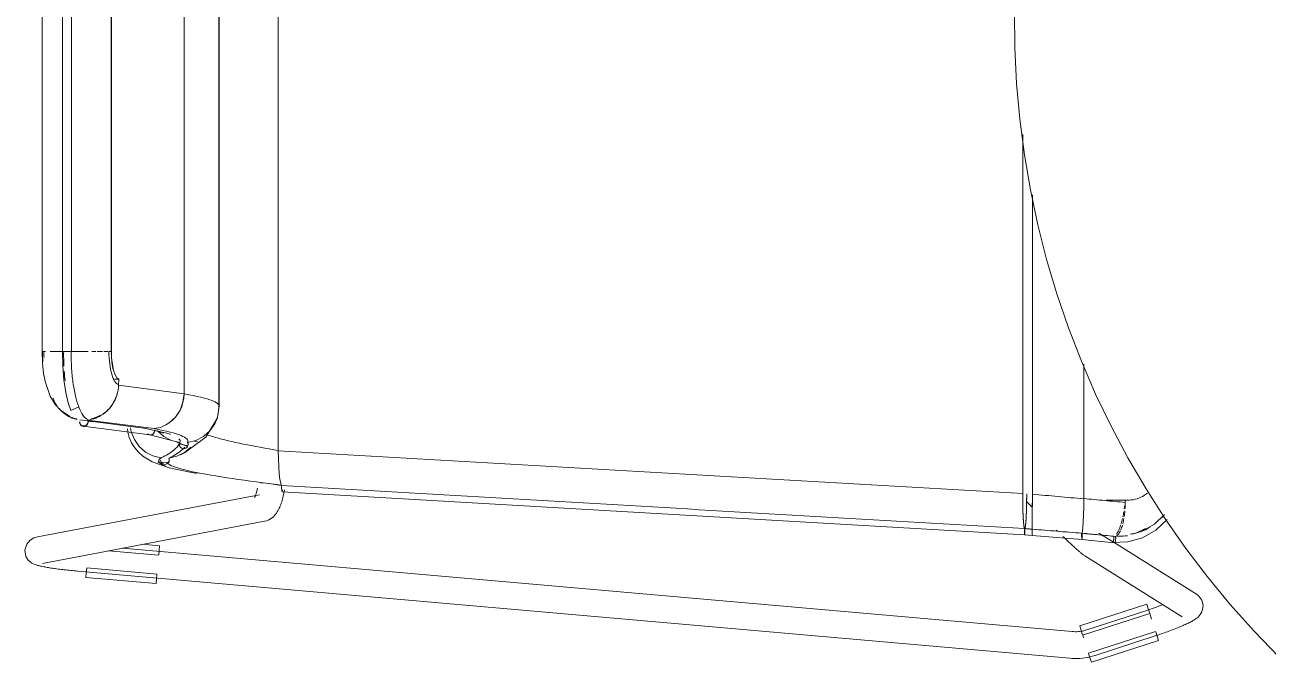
# Model space of a CAD drawing. Header units: millimetres. Extents: x 79795 to 317870, y -36033 to 97293.
# Drawn here: x 226811 to 227367, y 18095 to 18379 of the extents above; entities that cross this region are included whole.
import ezdxf

# ---------------------------------------------------------------- set-up
doc = ezdxf.new("R2010")
doc.units = ezdxf.units.MM
doc.header["$MEASUREMENT"] = 0
doc.layers.add('I-FURN', color=8, linetype='CONTINUOUS', lineweight=9)

msp = doc.modelspace()

# ---------------------------------------------------------------- linework, layer by layer
at = {"layer": 'I-FURN'}
for p, q in [((226924.09, 18572.61), (226924.09, 18189.21)), ((226924.09, 18189.21), (226924.09, 18572.61)), ((226897.59, 18553.31), (226897.59, 18208.52)), ((226897.59, 18208.52), (226897.59, 18553.31)), ((226881.99, 18547.27), (226881.99, 18214.56)), ((226881.99, 18214.56), (226881.99, 18547.27)), ((226818.62, 18528.34), (226818.62, 18233.49)), ((226827.66, 18528.34), (226827.66, 18233.49)), ((226831.62, 18233.49), (226831.62, 18528.34)), ((226849.46, 18528.34), (226849.46, 18233.49)), ((226849.52, 18233.49), (226849.52, 18528.34)), ((226897.74, 18209.06), (226897.74, 18513.86)), ((227253.15, 18385.23), (227253.3, 18369.23)), ((227253.3, 18369.23), (227254.08, 18353.25)), ((227254.08, 18353.25), (227255.51, 18337.32)), ((227255.51, 18337.32), (227257.57, 18321.45)), ((227256.82, 18330.54), (227256.82, 18169.96)), ((227256.82, 18169.96), (227256.82, 18330.54)), ((227257.57, 18321.45), (227260.26, 18305.68)), ((227260.26, 18305.68), (227263.59, 18290.03)), ((227261.14, 18303.44), (227261.14, 18169.7)), ((227261.14, 18169.7), (227261.14, 18303.44)), ((227263.59, 18290.03), (227267.53, 18274.53)), ((227267.53, 18274.53), (227272.1, 18259.19)), ((227272.1, 18259.19), (227277.27, 18244.05)), ((227277.27, 18244.05), (227283.04, 18229.13)), ((226818.62, 18233.49), (226818.73, 18228.46)), ((226818.62, 18233.49), (226818.79, 18233.49)), ((226820.11, 18233.49), (226818.64, 18233.49)), ((226824.72, 18233.49), (226822.14, 18233.49)), ((226824.88, 18233.49), (226827.9, 18233.49)), ((226827.9, 18233.49), (226824.89, 18233.49)), ((226827.66, 18233.49), (226827.75, 18226.95)), ((226827.66, 18233.49), (226827.73, 18233.49)), ((226831.51, 18233.49), (226827.66, 18233.49)), ((226827.73, 18233.49), (226827.93, 18233.49)), ((226827.93, 18233.49), (226828.23, 18233.49)), ((226828.23, 18233.49), (226828.62, 18233.49)), ((226828.62, 18233.49), (226829.07, 18233.49)), ((226829.07, 18233.49), (226829.57, 18233.49)), ((226829.57, 18233.49), (226830.06, 18233.49)), ((226830.06, 18233.49), (226830.54, 18233.49)), ((226830.54, 18233.49), (226830.96, 18233.49)), ((226830.96, 18233.49), (226831.29, 18233.49)), ((226831.29, 18233.49), (226831.51, 18233.49)), ((226831.59, 18233.49), (226835.4, 18233.49)), ((226835.4, 18233.49), (226831.59, 18233.49)), ((226839.16, 18233.49), (226835.6, 18233.49)), ((226842.63, 18233.49), (226840.78, 18233.49)), ((226845.61, 18233.49), (226843.15, 18233.49)), ((226847.94, 18233.49), (226846.2, 18233.49)), ((226849.63, 18230.45), (226849.52, 18233.49)), ((226818.73, 18228.46), (226819.24, 18223.64)), ((226827.75, 18226.95), (226828.24, 18220.82)), ((226849.95, 18227.6), (226849.63, 18230.45)), ((226850.46, 18225.11), (226849.95, 18227.6)), ((227283.04, 18229.13), (227289.41, 18214.45)), ((227284.11, 18167.75), (227284.11, 18227.87)), ((227284.11, 18227.87), (227284.11, 18167.75)), ((226819.24, 18223.64), (226820.03, 18219.6)), ((226828.24, 18220.82), (226829.08, 18215.2)), ((226851.13, 18223.12), (226850.46, 18225.11)), ((226851.11, 18221.13), (226852.78, 18221.13)), ((226851.92, 18221.77), (226851.13, 18223.12)), ((226852.78, 18221.13), (226851.92, 18221.77)), ((226852.71, 18218.42), (226852.78, 18221.13)), ((226820.03, 18219.6), (226822.16, 18213.55)), ((226829.08, 18215.2), (226830.18, 18210.51)), ((226881.99, 18214.56), (226852.71, 18218.42)), ((226822.16, 18213.55), (226824.55, 18209.67)), ((226824.55, 18209.67), (226826.84, 18207.19)), ((226830.18, 18210.51), (226831.35, 18207.06)), ((226880.2, 18207.24), (226881.51, 18210.79)), ((226881.51, 18210.79), (226881.99, 18214.56)), ((227289.41, 18214.45), (227296.35, 18200.04)), ((226826.84, 18207.19), (226830.74, 18204.52)), ((226830.74, 18204.52), (226830.94, 18204.42)), ((226831.35, 18207.06), (226834.89, 18208.82)), ((226875.38, 18201.64), (226878.12, 18204.13)), ((226878.12, 18204.13), (226880.2, 18207.24)), ((226897.11, 18204.73), (226895.74, 18201.16)), ((226895.75, 18201.16), (226897.11, 18204.73)), ((226897.74, 18209.06), (226896.94, 18204.02)), ((226897.59, 18208.52), (226897.11, 18204.73)), ((226897.11, 18204.73), (226897.59, 18208.52)), ((226835.37, 18202.88), (226865.06, 18199.03)), ((226836.93, 18200.04), (226866.71, 18196.18)), ((226838.9, 18202.42), (226841.34, 18202.1)), ((226838.91, 18202.85), (226868.61, 18199.01)), ((226856.71, 18198.91), (226856.86, 18197.49)), ((226858.38, 18197.64), (226858, 18199.38)), ((226858, 18199.38), (226858.37, 18197.63)), ((226870.58, 18197.78), (226864.28, 18199.15)), ((226868.81, 18198.04), (226868.77, 18198.54)), ((226896.87, 18203.87), (226891.76, 18195.22)), ((226895.74, 18201.16), (226893.57, 18198.03)), ((226893.58, 18198.02), (226895.75, 18201.16)), ((226896.94, 18204.02), (226895.57, 18200.85)), ((227296.35, 18200.04), (227303.87, 18185.92)), ((226856.86, 18197.49), (226857.51, 18194.99)), ((226857.51, 18194.99), (226858.54, 18192.62)), ((226858.37, 18197.63), (226859.77, 18194.12)), ((226859.77, 18194.12), (226861.94, 18191.04)), ((226865.64, 18196.71), (226866.03, 18196.42)), ((226866.03, 18196.42), (226866.47, 18196.23)), ((226866.47, 18196.23), (226866.94, 18196.17)), ((226866.63, 18196.19), (226878.24, 18193.23)), ((226866.94, 18196.17), (226867.41, 18196.23)), ((226867.41, 18196.23), (226867.85, 18196.42)), ((226867.85, 18196.42), (226868.23, 18196.72)), ((226868.23, 18196.72), (226868.53, 18197.1)), ((226868.53, 18197.1), (226868.73, 18197.55)), ((226868.73, 18197.55), (226868.81, 18198.04)), ((226870.11, 18198.02), (226872.98, 18195.52)), ((226873.01, 18197.02), (226870.58, 18197.78)), ((226872.98, 18195.52), (226876.38, 18193.76)), ((226876.38, 18193.76), (226880.09, 18192.87)), ((226878.24, 18193.23), (226883.57, 18191.06)), ((226891.76, 18195.22), (226882.22, 18188.23)), ((226883.6, 18192.87), (226887.31, 18193.76)), ((226890.7, 18195.52), (226887.31, 18193.77)), ((226887.31, 18193.76), (226890.71, 18195.52)), ((226893.57, 18198.03), (226890.7, 18195.52)), ((226890.71, 18195.52), (226893.58, 18198.02)), ((226858.54, 18192.62), (226859.92, 18190.42)), ((226859.92, 18190.42), (226861.6, 18188.44)), ((226861.6, 18188.44), (226863.57, 18186.71)), ((226861.94, 18191.04), (226864.77, 18188.55)), ((226864.77, 18188.55), (226868.09, 18186.81)), ((226882.14, 18188.29), (226878.82, 18186.65)), ((226878.82, 18186.64), (226882.14, 18188.28)), ((226879.81, 18192.19), (226883.7, 18191.36)), ((226879.89, 18191.9), (226879.93, 18192.4)), ((226879.93, 18192.4), (226879.89, 18191.9)), ((226879.97, 18191.41), (226879.89, 18191.9)), ((226879.89, 18191.9), (226879.97, 18191.41)), ((226879.93, 18192.4), (226880.09, 18192.87)), ((226880.09, 18192.87), (226879.93, 18192.4)), ((226880.18, 18190.96), (226879.97, 18191.41)), ((226879.97, 18191.41), (226880.17, 18190.96)), ((226880.17, 18190.96), (226880.49, 18190.58)), ((226880.49, 18190.58), (226880.18, 18190.96)), ((226882.22, 18188.23), (226880.47, 18187.35)), ((226880.89, 18190.29), (226880.49, 18190.58)), ((226880.49, 18190.58), (226880.89, 18190.28)), ((226881.35, 18190.1), (226880.89, 18190.29)), ((226880.89, 18190.28), (226881.35, 18190.09)), ((226881.84, 18190.03), (226881.35, 18190.1)), ((226881.35, 18190.09), (226881.84, 18190.03)), ((226882.33, 18190.1), (226881.84, 18190.03)), ((226881.84, 18190.03), (226882.33, 18190.09)), ((226884.98, 18190.69), (226882.14, 18188.29)), ((226882.14, 18188.28), (226884.98, 18190.69)), ((226882.79, 18190.29), (226882.33, 18190.1)), ((226882.33, 18190.09), (226882.8, 18190.28)), ((226883.2, 18190.58), (226882.79, 18190.29)), ((226882.8, 18190.28), (226883.2, 18190.58)), ((226883.51, 18190.96), (226883.2, 18190.58)), ((226883.2, 18190.58), (226883.51, 18190.96)), ((226883.71, 18191.41), (226883.51, 18190.96)), ((226883.51, 18190.96), (226883.71, 18191.41)), ((226883.59, 18192.87), (226883.76, 18192.4)), ((226883.76, 18192.4), (226883.6, 18192.87)), ((226883.79, 18191.9), (226883.71, 18191.41)), ((226883.71, 18191.41), (226883.8, 18191.9)), ((226883.76, 18192.4), (226883.79, 18191.9)), ((226883.8, 18191.9), (226883.76, 18192.4)), ((226924.09, 18189.21), (226924.15, 18185.45)), ((226924.15, 18185.44), (226924.09, 18189.14)), ((226863.57, 18186.71), (226867.68, 18184.2)), ((226867.68, 18184.2), (226875.31, 18181.53)), ((226868.09, 18186.81), (226871.72, 18185.91)), ((226871.72, 18185.91), (226868.6, 18186.64)), ((226870.8, 18185), (226870.48, 18183.84)), ((226870.48, 18183.84), (226874.32, 18184.03)), ((226871.59, 18184.45), (226871.51, 18184.94)), ((226871.51, 18184.94), (226871.59, 18184.45)), ((226871.56, 18185.44), (226871.72, 18185.91)), ((226871.72, 18185.91), (226871.56, 18185.44)), ((226871.79, 18183.99), (226871.59, 18184.45)), ((226871.59, 18184.45), (226871.78, 18183.99)), ((226871.78, 18183.99), (226872.09, 18183.6)), ((226872.09, 18183.61), (226871.79, 18183.99)), ((226872.49, 18183.31), (226872.09, 18183.61)), ((226872.09, 18183.6), (226872.48, 18183.3)), ((226872.48, 18183.3), (226872.94, 18183.11)), ((226872.94, 18183.11), (226872.49, 18183.31)), ((226873.42, 18183.04), (226872.94, 18183.11)), ((226872.94, 18183.11), (226873.42, 18183.03)), ((226873.91, 18183.1), (226873.42, 18183.04)), ((226873.42, 18183.03), (226873.91, 18183.09)), ((226874.37, 18183.28), (226873.91, 18183.1)), ((226873.91, 18183.09), (226874.37, 18183.28)), ((226874.77, 18183.57), (226874.37, 18183.28)), ((226874.37, 18183.28), (226874.77, 18183.57)), ((226875.09, 18183.95), (226874.77, 18183.57)), ((226874.77, 18183.57), (226875.09, 18183.94)), ((226875.3, 18184.4), (226875.09, 18183.95)), ((226875.09, 18183.94), (226875.3, 18184.39)), ((226878.82, 18186.65), (226875.21, 18185.86)), ((226875.21, 18185.86), (226878.82, 18186.64)), ((226875.21, 18185.86), (226875.36, 18185.39)), ((226875.36, 18185.39), (226875.21, 18185.86)), ((226875.39, 18184.89), (226875.3, 18184.4)), ((226875.3, 18184.39), (226875.39, 18184.89)), ((226875.36, 18185.39), (226875.39, 18184.89)), ((226875.39, 18184.89), (226875.36, 18185.39)), ((226924.15, 18185.45), (226924.3, 18181.91)), ((226924.3, 18181.91), (226924.15, 18185.38)), ((226924.3, 18181.91), (226924.54, 18178.81)), ((226924.54, 18178.8), (226924.3, 18181.86)), ((227303.87, 18185.92), (227311.95, 18172.11)), ((226875.31, 18181.53), (226883.83, 18179.64)), ((226883.83, 18179.64), (226887.89, 18178.9)), ((226924.54, 18178.81), (226924.85, 18176.31)), ((226924.85, 18176.31), (226924.54, 18178.77)), ((226924.85, 18176.31), (226925.22, 18174.57)), ((226925.22, 18174.57), (226924.85, 18176.3)), ((226914.39, 18170.61), (226914.5, 18171.03)), ((226914.5, 18171.03), (226914.6, 18171.47)), ((226914.6, 18171.47), (226914.7, 18171.94)), ((226914.7, 18171.94), (226914.8, 18172.44)), ((226925.22, 18174.57), (226925.62, 18173.66)), ((226925.62, 18173.66), (226925.22, 18174.57)), ((226925.62, 18173.66), (226925.6, 18173.19)), ((226925.6, 18173.19), (226925.62, 18173.66)), ((226925.6, 18173.19), (226925.6, 18172.7)), ((226925.6, 18172.69), (226925.6, 18173.19)), ((226925.6, 18172.7), (226925.6, 18172.2)), ((226925.6, 18172.2), (226925.6, 18172.69)), ((226925.6, 18172.2), (226925.63, 18171.75)), ((226925.63, 18171.75), (226925.6, 18172.2)), ((226925.63, 18171.75), (226925.66, 18171.36)), ((226925.66, 18171.36), (226925.63, 18171.75)), ((226925.66, 18171.36), (226925.7, 18171.06)), ((226925.7, 18171.06), (226925.66, 18171.36)), ((226925.81, 18170.8), (226925.86, 18170.86)), ((226925.86, 18170.86), (226925.81, 18170.8)), ((227257.72, 18151.51), (226925.81, 18170.8)), ((226925.91, 18171.05), (226925.95, 18171.34)), ((226925.95, 18171.33), (226925.91, 18171.04)), ((226925.95, 18171.34), (226925.99, 18171.72)), ((226925.99, 18171.71), (226925.95, 18171.33)), ((226926.59, 18170.21), (226926.71, 18170.9)), ((226926.71, 18170.9), (226926.83, 18171.61)), ((227311.95, 18172.11), (227320.57, 18158.63)), ((226915.73, 18169.4), (226816.43, 18150.58)), ((226913.5, 18168.18), (226913.51, 18168.2)), ((226913.51, 18168.2), (226913.56, 18168.27)), ((226913.56, 18168.27), (226913.6, 18168.36)), ((226913.6, 18168.36), (226913.68, 18168.51)), ((226913.68, 18168.51), (226913.76, 18168.71)), ((226913.76, 18168.71), (226913.86, 18168.94)), ((226913.86, 18168.94), (226913.96, 18169.21)), ((226913.96, 18169.21), (226914.07, 18169.51)), ((226914.07, 18169.51), (226914.17, 18169.85)), ((226914.17, 18169.85), (226914.28, 18170.21)), ((226914.28, 18170.21), (226914.39, 18170.61)), ((226925.24, 18165.12), (226925.45, 18165.71)), ((226925.45, 18165.71), (226925.64, 18166.31)), ((226925.64, 18166.31), (226925.82, 18166.93)), ((226925.82, 18166.93), (226926, 18167.56)), ((226926, 18167.56), (226926.16, 18168.2)), ((226926.16, 18168.2), (226926.31, 18168.86)), ((226926.31, 18168.86), (226926.46, 18169.53)), ((226926.46, 18169.53), (226926.59, 18170.21)), ((227256.82, 18169.96), (227256.85, 18166.18)), ((227256.85, 18166.18), (227256.93, 18162.61)), ((227258.46, 18166.47), (227261.13, 18163.9)), ((227258.5, 18162.62), (227258.58, 18166.17)), ((227258.58, 18166.17), (227258.61, 18169.85)), ((227261.02, 18162.35), (227261.01, 18165.91)), ((227261.01, 18165.91), (227261.02, 18162.35)), ((227261.14, 18165.91), (227261.13, 18162.35)), ((227261.13, 18162.34), (227261.14, 18165.91)), ((227261.14, 18169.7), (227261.14, 18165.91)), ((227261.14, 18165.91), (227261.14, 18169.7)), ((227284.08, 18163.99), (227284.11, 18167.75)), ((227284.11, 18167.63), (227284.08, 18163.99)), ((227294.15, 18167.05), (227303.9, 18167.05)), ((227302.66, 18167.1), (227302.66, 18166.06)), ((226921.32, 18159.15), (226921.92, 18159.66)), ((226921.92, 18159.66), (226922.44, 18160.18)), ((226922.44, 18160.18), (226922.89, 18160.71)), ((226922.89, 18160.71), (226923.29, 18161.24)), ((226923.29, 18161.24), (226923.65, 18161.78)), ((226923.65, 18161.78), (226923.97, 18162.32)), ((226923.97, 18162.32), (226924.26, 18162.85)), ((226924.26, 18162.85), (226924.54, 18163.4)), ((226924.54, 18163.4), (226924.79, 18163.97)), ((226924.79, 18163.97), (226925.02, 18164.54)), ((226925.02, 18164.54), (226925.24, 18165.12)), ((227256.93, 18162.61), (227257.05, 18159.48)), ((227258.38, 18159.5), (227258.5, 18162.62)), ((227261.13, 18162.35), (227261.12, 18159.21)), ((227261.12, 18159.21), (227261.13, 18162.34)), ((227283.89, 18157.36), (227284.01, 18160.46)), ((227284, 18160.39), (227283.89, 18157.36)), ((227284.01, 18160.46), (227284.08, 18163.9)), ((227284.08, 18163.9), (227284.01, 18160.46)), ((227315.73, 18156.34), (227320.19, 18160.59)), ((226818.67, 18138.79), (226917.96, 18157.61)), ((226917.96, 18157.61), (226918.95, 18157.86)), ((226918.95, 18157.86), (226919.84, 18158.23)), ((226919.84, 18158.23), (226920.63, 18158.66)), ((226920.63, 18158.66), (226921.32, 18159.15)), ((227257.05, 18159.48), (227257.21, 18156.98)), ((227257.21, 18156.98), (227257.41, 18155.23)), ((227257.41, 18155.23), (227257.62, 18154.34)), ((227257.62, 18154.34), (227257.61, 18153.87)), ((227257.82, 18154.35), (227258.03, 18155.25)), ((227257.82, 18153.88), (227257.82, 18154.35)), ((227258.03, 18155.25), (227258.22, 18157)), ((227258.22, 18157), (227258.38, 18159.5)), ((227261.04, 18156.73), (227261.03, 18159.23)), ((227261.03, 18159.22), (227261.04, 18156.72)), ((227261.05, 18154.98), (227261.04, 18156.73)), ((227261.04, 18156.72), (227261.05, 18154.97)), ((227261.07, 18153.61), (227261.07, 18154.08)), ((227261.07, 18154.08), (227261.07, 18153.61)), ((227261.1, 18154.96), (227261.08, 18154.07)), ((227261.08, 18154.07), (227261.1, 18154.96)), ((227261.1, 18154.96), (227261.11, 18156.71)), ((227261.11, 18156.7), (227261.1, 18154.96)), ((227261.12, 18159.21), (227261.11, 18156.71)), ((227261.11, 18156.71), (227261.12, 18159.21)), ((227283.56, 18153.15), (227283.74, 18154.88)), ((227283.74, 18154.86), (227283.56, 18153.15)), ((227283.74, 18154.88), (227283.89, 18157.36)), ((227283.89, 18157.32), (227283.74, 18154.88)), ((227309.9, 18152.97), (227315.73, 18156.34)), ((227316.31, 18153.66), (227321.46, 18158.4)), ((227320.57, 18158.63), (227329.73, 18145.51)), ((226811.68, 18147.44), (226813, 18149.02)), ((226813, 18149.02), (226814.08, 18149.77)), ((226814.08, 18149.77), (226814.88, 18150.14)), ((226814.88, 18150.14), (226815.5, 18150.36)), ((226815.5, 18150.36), (226816.02, 18150.49)), ((226816.02, 18150.49), (226816.43, 18150.58)), ((227257.61, 18153.87), (227257.61, 18153.38)), ((227257.61, 18153.38), (227257.61, 18152.89)), ((227257.61, 18152.89), (227257.62, 18152.44)), ((227257.62, 18152.44), (227257.64, 18152.05)), ((227257.64, 18152.05), (227257.66, 18151.76)), ((227257.66, 18151.76), (227257.69, 18151.57)), ((227257.69, 18151.57), (227257.72, 18151.51)), ((227257.72, 18151.51), (227257.74, 18151.58)), ((227257.72, 18151.5), (227261.08, 18151.24)), ((227257.74, 18151.58), (227257.77, 18151.77)), ((227257.77, 18151.77), (227257.79, 18152.06)), ((227257.79, 18152.06), (227257.81, 18152.44)), ((227257.81, 18152.44), (227257.82, 18152.9)), ((227257.83, 18153.39), (227257.82, 18153.88)), ((227257.82, 18152.9), (227257.83, 18153.39)), ((227261.07, 18153.11), (227261.07, 18153.61)), ((227261.07, 18153.61), (227261.07, 18153.11)), ((227261.07, 18152.62), (227261.07, 18153.11)), ((227261.07, 18153.11), (227261.07, 18152.62)), ((227261.07, 18152.17), (227261.07, 18152.62)), ((227261.07, 18152.62), (227261.07, 18152.17)), ((227261.07, 18151.79), (227261.07, 18152.17)), ((227261.07, 18152.17), (227261.07, 18151.78)), ((227261.07, 18151.49), (227261.07, 18151.79)), ((227261.07, 18151.78), (227261.07, 18151.49)), ((227261.07, 18151.3), (227261.07, 18151.49)), ((227261.07, 18151.49), (227261.07, 18151.3)), ((227261.08, 18151.24), (227261.07, 18151.3)), ((227261.07, 18151.3), (227261.08, 18151.23)), ((227261.08, 18154.07), (227261.08, 18153.6)), ((227261.08, 18153.6), (227261.08, 18154.07)), ((227261.08, 18153.6), (227261.08, 18153.11)), ((227261.08, 18153.1), (227261.08, 18153.6)), ((227261.08, 18153.11), (227261.08, 18152.62)), ((227261.08, 18152.61), (227261.08, 18153.1)), ((227261.08, 18152.62), (227261.08, 18152.17)), ((227261.08, 18152.16), (227261.08, 18152.61)), ((227261.08, 18152.17), (227261.08, 18151.78)), ((227261.08, 18151.78), (227261.08, 18152.16)), ((227261.08, 18151.78), (227261.08, 18151.49)), ((227261.08, 18151.49), (227261.08, 18151.78)), ((227261.08, 18151.49), (227261.08, 18151.3)), ((227261.08, 18151.3), (227261.08, 18151.49)), ((227261.08, 18151.3), (227261.08, 18151.24)), ((227261.08, 18151.23), (227261.08, 18151.3)), ((227283.28, 18149.41), (227261.08, 18151.23)), ((227272.32, 18153.14), (227271.81, 18153.62)), ((227275.29, 18150.32), (227274.8, 18150.78)), ((227275.77, 18149.88), (227275.29, 18150.32)), ((227276.24, 18149.44), (227275.77, 18149.88)), ((227276.7, 18149), (227276.24, 18149.44)), ((227277.15, 18148.58), (227276.7, 18149)), ((227277.6, 18148.17), (227277.15, 18148.58)), ((227283.18, 18152.24), (227283.17, 18151.77)), ((227283.17, 18151.77), (227283.18, 18152.24)), ((227283.17, 18151.77), (227283.17, 18151.27)), ((227283.17, 18151.28), (227283.17, 18151.77)), ((227283.18, 18150.79), (227283.17, 18151.28)), ((227283.17, 18151.27), (227283.18, 18150.78)), ((227283.19, 18150.33), (227283.18, 18150.79)), ((227283.18, 18150.78), (227283.19, 18150.33)), ((227283.2, 18149.95), (227283.23, 18149.66)), ((227283.23, 18149.66), (227283.2, 18149.95)), ((227283.23, 18149.66), (227283.25, 18149.47)), ((227283.25, 18149.47), (227283.23, 18149.66)), ((227283.25, 18149.47), (227283.28, 18149.4)), ((227283.28, 18149.41), (227283.25, 18149.47)), ((227283.3, 18149.48), (227283.28, 18149.41)), ((227283.28, 18149.4), (227283.3, 18149.47)), ((227297.77, 18147.98), (227283.28, 18149.4)), ((227283.3, 18149.47), (227283.33, 18149.66)), ((227283.33, 18149.66), (227283.35, 18149.96)), ((227283.35, 18149.96), (227283.33, 18149.67)), ((227283.36, 18150.35), (227283.35, 18149.96)), ((227283.35, 18149.96), (227283.36, 18150.34)), ((227283.36, 18150.34), (227283.37, 18150.8)), ((227283.37, 18150.8), (227283.36, 18150.35)), ((227283.37, 18152.26), (227283.56, 18153.15)), ((227283.56, 18153.14), (227283.37, 18152.26)), ((227283.38, 18151.78), (227283.37, 18152.26)), ((227283.37, 18152.26), (227283.38, 18151.79)), ((227283.37, 18150.8), (227283.38, 18151.29)), ((227283.38, 18151.29), (227283.37, 18150.8)), ((227283.38, 18151.79), (227283.38, 18151.29)), ((227283.38, 18151.29), (227283.38, 18151.78)), ((227297.36, 18148.29), (227290.91, 18152.33)), ((227303.78, 18148.39), (227310.3, 18150.27)), ((227310.3, 18150.27), (227316.31, 18153.66)), ((226811.68, 18147.44), (226810.84, 18144.69)), ((226810.84, 18144.69), (226811.33, 18141.93)), ((226848.17, 18144.39), (226870.65, 18142.42)), ((227278.89, 18108.32), (226854.54, 18145.6)), ((226871.02, 18146.65), (226863.13, 18147.34)), ((226870.84, 18144.6), (226870.66, 18142.54)), ((226871.02, 18146.65), (226870.84, 18144.6)), ((227278.03, 18147.76), (227277.6, 18148.17)), ((227278.46, 18147.37), (227278.03, 18147.76)), ((227278.87, 18146.99), (227278.46, 18147.37)), ((227279.27, 18146.62), (227278.87, 18146.99)), ((227279.66, 18146.27), (227279.27, 18146.62)), ((227280.04, 18145.92), (227279.66, 18146.27)), ((227280.4, 18145.59), (227280.04, 18145.92)), ((227280.76, 18145.28), (227280.4, 18145.59)), ((227281.09, 18144.98), (227280.76, 18145.28)), ((227281.42, 18144.69), (227281.09, 18144.98)), ((227281.72, 18144.42), (227281.42, 18144.69)), ((227282.02, 18144.16), (227281.72, 18144.42)), ((227282.3, 18143.92), (227282.02, 18144.16)), ((227282.56, 18143.69), (227282.3, 18143.92)), ((227282.82, 18143.47), (227282.56, 18143.69)), ((227283.06, 18143.27), (227282.82, 18143.47)), ((227283.29, 18143.08), (227283.06, 18143.27)), ((227283.51, 18142.9), (227283.29, 18143.08)), ((227296.87, 18148.11), (227303.78, 18148.39)), ((227334.5, 18125.02), (227297.73, 18148.05)), ((227329.73, 18145.51), (227339.4, 18132.77)), ((226811.33, 18141.93), (226812.37, 18140.28)), ((226812.37, 18140.28), (226813.28, 18139.42)), ((226813.28, 18139.42), (226813.98, 18138.95)), ((226813.98, 18138.95), (226814.54, 18138.64)), ((226814.54, 18138.64), (226815.01, 18138.43)), ((226815.01, 18138.43), (226815.44, 18138.26)), ((226815.44, 18138.26), (226815.85, 18138.12)), ((226815.85, 18138.12), (226816.24, 18137.99)), ((226816.24, 18137.99), (226816.64, 18137.88)), ((226816.64, 18137.88), (226817.04, 18137.77)), ((226817.04, 18137.77), (226817.45, 18137.66)), ((226817.45, 18137.66), (226817.88, 18137.56)), ((226817.88, 18137.56), (226818.32, 18137.47)), ((226818.32, 18137.47), (226818.78, 18137.37)), ((227283.73, 18142.73), (227283.51, 18142.9)), ((227283.96, 18142.55), (227283.73, 18142.73)), ((227284.22, 18142.37), (227283.96, 18142.55)), ((227284.54, 18142.16), (227284.22, 18142.37)), ((227284.54, 18142.16), (227328.13, 18114.85)), ((226818.78, 18137.37), (226819.26, 18137.27)), ((226819.26, 18137.27), (226819.76, 18137.18)), ((226819.76, 18137.18), (226820.27, 18137.08)), ((226820.27, 18137.08), (226820.8, 18136.99)), ((226820.8, 18136.99), (226821.35, 18136.9)), ((226821.35, 18136.9), (226821.92, 18136.8)), ((226821.92, 18136.8), (226822.51, 18136.71)), ((226822.51, 18136.71), (226823.11, 18136.62)), ((226823.11, 18136.62), (226823.73, 18136.53)), ((226823.73, 18136.53), (226824.37, 18136.44)), ((226824.37, 18136.44), (226825.02, 18136.35)), ((226825.02, 18136.35), (226825.68, 18136.26)), ((226825.68, 18136.26), (226826.35, 18136.18)), ((226826.35, 18136.18), (226827.04, 18136.09)), ((226827.04, 18136.09), (226827.74, 18136.01)), ((226827.74, 18136.01), (226828.45, 18135.93)), ((226828.45, 18135.93), (226829.17, 18135.84)), ((226829.17, 18135.84), (226829.89, 18135.76)), ((226829.89, 18135.76), (226830.63, 18135.69)), ((226830.63, 18135.69), (226831.37, 18135.61)), ((226831.37, 18135.61), (226832.11, 18135.54)), ((226832.11, 18135.54), (226832.86, 18135.46)), ((226832.86, 18135.46), (226833.61, 18135.39)), ((226833.61, 18135.39), (226834.36, 18135.33)), ((226834.36, 18135.33), (226834.52, 18135.31)), ((226834.52, 18135.31), (227277.84, 18096.36)), ((226838.13, 18132.5), (226838.31, 18134.54)), ((226869.54, 18129.74), (226838.13, 18132.5)), ((226838.31, 18134.54), (226838.49, 18136.6)), ((226869.91, 18133.97), (226838.5, 18136.73)), ((226869.9, 18133.85), (226869.72, 18131.78)), ((227339.4, 18132.77), (227349.57, 18120.42)), ((226869.72, 18131.78), (226869.54, 18129.74)), ((227335.62, 18124.13), (227334.5, 18125.02)), ((227335.62, 18124.13), (227336.84, 18122.39)), ((227336.84, 18122.39), (227337.43, 18120.17)), ((227312.31, 18120.49), (227282.31, 18110.8)), ((227283.61, 18106.76), (227313.62, 18116.45)), ((227312.27, 18117.77), (227285.45, 18109.06)), ((227312.6, 18117.88), (227312.27, 18117.77)), ((227312.31, 18120.49), (227312.94, 18118.54)), ((227313.29, 18118.11), (227312.6, 18117.88)), ((227312.94, 18118.54), (227313.58, 18116.57)), ((227313.98, 18118.34), (227313.29, 18118.11)), ((227314.45, 18113.87), (227313.65, 18116.35)), ((227314.66, 18118.57), (227313.98, 18118.34)), ((227315.34, 18118.81), (227314.66, 18118.57)), ((227316.01, 18119.04), (227315.34, 18118.81)), ((227316.68, 18119.28), (227316.01, 18119.04)), ((227317.34, 18119.51), (227316.68, 18119.28)), ((227317.98, 18119.75), (227317.34, 18119.51)), ((227318.62, 18119.98), (227317.98, 18119.75)), ((227319.24, 18120.22), (227318.62, 18119.98)), ((227335.65, 18115.27), (227335.19, 18114.81)), ((227336.17, 18115.9), (227335.65, 18115.27)), ((227336.74, 18116.81), (227336.17, 18115.9)), ((227337.26, 18118.19), (227336.74, 18116.81)), ((227337.43, 18120.17), (227337.26, 18118.19)), ((227349.57, 18120.42), (227360.23, 18108.49)), ((227282.94, 18108.85), (227282.31, 18110.8)), ((227325.54, 18109.78), (227324.9, 18109.53)), ((227326.16, 18110.04), (227325.54, 18109.78)), ((227326.77, 18110.28), (227326.16, 18110.04)), ((227327.37, 18110.53), (227326.77, 18110.28)), ((227327.95, 18110.78), (227327.37, 18110.53)), ((227328.51, 18111.02), (227327.95, 18110.78)), ((227329.05, 18111.26), (227328.51, 18111.02)), ((227329.58, 18111.5), (227329.05, 18111.26)), ((227330.09, 18111.73), (227329.58, 18111.5)), ((227330.58, 18111.97), (227330.09, 18111.73)), ((227331.06, 18112.2), (227330.58, 18111.97)), ((227331.51, 18112.43), (227331.06, 18112.2)), ((227331.95, 18112.65), (227331.51, 18112.43)), ((227332.38, 18112.88), (227331.95, 18112.65)), ((227332.79, 18113.11), (227332.38, 18112.88)), ((227333.19, 18113.35), (227332.79, 18113.11)), ((227333.58, 18113.59), (227333.19, 18113.35)), ((227333.97, 18113.85), (227333.58, 18113.59)), ((227334.36, 18114.13), (227333.97, 18113.85)), ((227334.76, 18114.44), (227334.36, 18114.13)), ((227335.19, 18114.81), (227334.76, 18114.44)), ((227278.91, 18108.31), (227278.89, 18108.32)), ((227279.57, 18108.27), (227278.91, 18108.31)), ((227280.24, 18108.25), (227279.57, 18108.27)), ((227280.9, 18108.26), (227280.24, 18108.25)), ((227281.56, 18108.3), (227280.9, 18108.26)), ((227282.22, 18108.36), (227281.56, 18108.3)), ((227282.87, 18108.45), (227282.22, 18108.36)), ((227283.53, 18108.56), (227282.87, 18108.45)), ((227283.57, 18106.88), (227282.94, 18108.85)), ((227284.17, 18108.7), (227283.53, 18108.56)), ((227284.02, 18105.5), (227283.64, 18106.66)), ((227284.81, 18108.87), (227284.17, 18108.7)), ((227285.45, 18109.06), (227284.81, 18108.87)), ((227316.22, 18108.38), (227286.22, 18098.69)), ((227317.53, 18104.34), (227287.52, 18094.65)), ((227289.16, 18097.65), (227315.97, 18106.36)), ((227316.43, 18106.51), (227315.97, 18106.36)), ((227316.26, 18108.26), (227316.9, 18106.29)), ((227317.17, 18106.75), (227316.43, 18106.51)), ((227316.9, 18106.29), (227317.53, 18104.34)), ((227317.91, 18107), (227317.17, 18106.75)), ((227318.64, 18107.25), (227317.91, 18107)), ((227319.37, 18107.5), (227318.64, 18107.25)), ((227320.09, 18107.75), (227319.37, 18107.5)), ((227320.81, 18108.01), (227320.09, 18107.75)), ((227321.51, 18108.26), (227320.81, 18108.01)), ((227322.21, 18108.52), (227321.51, 18108.26)), ((227322.9, 18108.77), (227322.21, 18108.52)), ((227323.58, 18109.03), (227322.9, 18108.77)), ((227324.24, 18109.28), (227323.58, 18109.03)), ((227324.9, 18109.53), (227324.24, 18109.28)), ((227360.23, 18108.49), (227371.36, 18097)), ((227286.89, 18096.6), (227286.26, 18098.57)), ((227277.84, 18096.36), (227278.98, 18096.28)), ((227278.98, 18096.28), (227280.12, 18096.25)), ((227280.12, 18096.25), (227281.26, 18096.27)), ((227281.26, 18096.27), (227282.4, 18096.33)), ((227282.4, 18096.33), (227283.54, 18096.43)), ((227283.54, 18096.43), (227284.67, 18096.58)), ((227284.67, 18096.58), (227285.8, 18096.78)), ((227285.8, 18096.78), (227286.91, 18097.02)), ((227287.52, 18094.65), (227286.89, 18096.6)), ((227286.91, 18097.02), (227288.02, 18097.31)), ((227288.02, 18097.31), (227289.11, 18097.63)), ((227289.11, 18097.63), (227289.16, 18097.65))]:
    msp.add_line(p, q, dxfattribs=at)
for centre, major_axis, ratio, start_param, end_param in [((226822.9, 18233.49), (0, -12.4), 0.287441, 4.712389, 4.932602), ((226834.37, 18233.49), (-15.75, 0), 0.000004, 2.669107, 2.851347), ((226866.92, 18214.69), (0, 15.78), 0.955139, 3.737469, 4.704147), ((226866.94, 18198.13), (0, 1.96), 0.955139, 2.379629, 4.923331), ((226866.92, 18214.69), (0, 15.78), 0.955139, 3.254129, 3.495629), ((226866.92, 18214.69), (0, 15.78), 0.955139, 3.495799, 3.737346)]:
    msp.add_ellipse(centre, major_axis=major_axis, ratio=ratio, start_param=start_param, end_param=end_param, dxfattribs=at)
for points in [[(226818.9, 18228.89), (226818.77, 18230.36), (226818.71, 18231.91), (226818.71, 18233.49)], [(226828.3, 18226.89), (226828.19, 18229.07), (226828.15, 18231.27), (226828.19, 18233.49)], [(226852.7, 18218.67), (226852.14, 18218.79), (226851.04, 18219.74), (226849.65, 18223.06), (226848.69, 18227.86), (226848.42, 18231.59), (226848.4, 18233.49)], [(226849.47, 18232.65), (226849.53, 18229.87), (226849.89, 18227.33), (226850.41, 18225.11)], [(226828.87, 18220.33), (226828.69, 18221.75), (226828.52, 18223.2), (226828.41, 18224.67)], [(226838.91, 18202.85), (226840.15, 18203), (226842.53, 18203.58), (226845.87, 18205.35), (226848.71, 18207.88), (226850.9, 18211.02), (226852.31, 18214.62), (226852.67, 18217.12), (226852.71, 18218.42)], [(226838.92, 18203.06), (226838.19, 18203.41), (226836.79, 18204.72), (226835.52, 18207.19), (226834.95, 18208.65)], [(226844.42, 18204.84), (226843.16, 18204.14), (226841.8, 18203.74), (226840.42, 18203.4)], [(226897.59, 18208.52), (226897.69, 18208.7), (226897.74, 18208.88), (226897.74, 18209.06)], [(226834.04, 18203.32), (226833.35, 18203.48), (226832.68, 18203.68), (226832.02, 18203.93)], [(226883.59, 18192.87), (226884.14, 18193.89), (226882.18, 18195.94), (226874.11, 18197.99), (226868.61, 18199.01)], [(226875.94, 18196.41), (226874.27, 18196.99), (226871.81, 18197.57), (226869.2, 18198.14)], [(226880.09, 18192.87), (226880.38, 18193.42), (226880.24, 18193.96), (226879.67, 18194.51)], [(226888.06, 18193.26), (226887.59, 18193.32), (226887.12, 18193.37), (226886.66, 18193.43)], [(227090.33, 18179.55), (227034.87, 18182.74), (226979.45, 18185.94), (226924.09, 18189.14)], [(227256.82, 18169.96), (227201.3, 18173.16), (227145.77, 18176.35), (227090.33, 18179.55)], [(226925.61, 18173.68), (226922.48, 18174.07), (226919.32, 18174.47), (226916.21, 18174.86)], [(226925.62, 18173.66), (226980.85, 18170.44), (227091.45, 18164), (227202.21, 18157.56), (227257.62, 18154.34)], [(227272.63, 18168.67), (227268.8, 18169.01), (227264.97, 18169.35), (227261.14, 18169.7)], [(227284.11, 18167.63), (227280.28, 18167.98), (227276.46, 18168.32), (227272.63, 18168.67)], [(227302.66, 18166.06), (227299.63, 18166.32), (227293.49, 18166.86), (227287.24, 18167.45), (227284.11, 18167.75)], [(227302.66, 18166.06), (227302.65, 18165.11), (227302.62, 18164.18), (227302.56, 18163.28)], [(227304.18, 18167.05), (227303.67, 18167.04), (227303.16, 18167.06), (227302.66, 18167.1)], [(227301.59, 18159.53), (227301.75, 18160.26), (227301.9, 18161.01), (227302.04, 18161.79)], [(227302.49, 18162.34), (227302.42, 18161.44), (227302.31, 18160.56), (227302.19, 18159.7)], [(227302.24, 18163.22), (227302.31, 18163.69), (227302.36, 18164.16), (227302.41, 18164.64)], [(227320.17, 18160.65), (227319.79, 18160.19), (227319.4, 18159.73), (227319, 18159.28)], [(227261.08, 18154.07), (227260.5, 18154.12), (227259.35, 18154.21), (227258.19, 18154.3), (227257.62, 18154.34)], [(227257.82, 18154.35), (227257.83, 18153.76), (227257.83, 18152.25), (227257.75, 18151.51), (227257.72, 18151.5)], [(227261.07, 18154.08), (227260.53, 18154.12), (227259.44, 18154.21), (227258.36, 18154.3), (227257.82, 18154.35)], [(227299.75, 18153.65), (227300.05, 18154.28), (227300.32, 18155.03), (227300.59, 18155.85)], [(227301.38, 18155.8), (227301.17, 18155.07), (227300.94, 18154.43), (227300.69, 18153.84)], [(227300.74, 18156.27), (227300.99, 18157.08), (227301.22, 18157.95), (227301.44, 18158.87)], [(227302.06, 18158.85), (227301.91, 18158.01), (227301.75, 18157.2), (227301.56, 18156.47)], [(227261.08, 18154.07), (227264.8, 18153.77), (227272.24, 18153.17), (227279.66, 18152.56), (227283.37, 18152.26)], [(227298.32, 18150.82), (227295.88, 18151.06), (227290.93, 18151.54), (227285.89, 18152.02), (227283.37, 18152.26)], [(227290.27, 18151.54), (227287.98, 18151.77), (227285.68, 18152), (227283.37, 18152.22)], [(227297.02, 18148.17), (227297.07, 18148.21), (227297.16, 18148.33), (227297.29, 18148.63), (227297.41, 18149.01), (227297.5, 18149.47), (227297.57, 18149.96), (227297.6, 18150.46), (227297.6, 18150.77), (227297.59, 18150.92)], [(227300.49, 18153.37), (227300.17, 18152.68), (227299.47, 18151.53), (227298.72, 18150.97), (227298.32, 18150.82)], [(227298.68, 18151.83), (227299, 18152.24), (227299.33, 18152.76), (227299.64, 18153.4)], [(227299.15, 18150.86), (227300.05, 18150.88), (227300.95, 18150.94), (227301.84, 18151.04)], [(227303.6, 18151.16), (227302.37, 18150.97), (227301.11, 18150.94), (227299.85, 18150.93)]]:
    msp.add_open_spline(points, degree=3, dxfattribs=at)
for points, knots in [([(226834.89, 18208.82), (226834.34, 18210.24), (226833.35, 18213.57), (226832.25, 18219.63), (226831.62, 18226.49), (226831.55, 18231.14), (226831.59, 18233.49)], [0.3397465, 0.3397465, 0.3397465, 0.3397465, 0.5, 0.6666667, 0.8333333, 0.9999948, 0.9999948, 0.9999948, 0.9999948]), ([(226823.46, 18212.62), (226823.65, 18212.1), (226824.22, 18210.76), (226824.96, 18209.5), (226825.49, 18208.78)], [0.260519, 0.260519, 0.260519, 0.260519, 0.3333333, 0.4544474, 0.4544474, 0.4544474, 0.4544474]), ([(226852.16, 18214.89), (226851.83, 18213.65), (226850.41, 18210.13), (226847.94, 18206.82), (226845.79, 18205.69)], [-0.8333333, -0.8333333, -0.8333333, -0.8333333, -0.6666667, -0.3333333, -0.3333333, -0.3333333, -0.3333333]), ([(226897.74, 18209.06), (226897.74, 18209.89), (226895.36, 18211.72), (226887.72, 18213.55), (226881.99, 18214.56)], [0.0892847, 0.0892847, 0.0892847, 0.0892847, 0.5, 1, 1, 1, 1]), ([(226826.11, 18207.98), (226826.9, 18207.04), (226828.72, 18205.36), (226831.54, 18203.77), (226833.45, 18203.3), (226834.19, 18203.14)], [0.5, 0.5, 0.5, 0.5, 0.6666667, 0.8333333, 0.9365189, 0.9365189, 0.9365189, 0.9365189]), ([(226835.33, 18202), (226835.32, 18201.86), (226835.34, 18201.63), (226835.41, 18201.34), (226835.51, 18201.08), (226835.69, 18200.76), (226835.98, 18200.44), (226836.34, 18200.21), (226836.69, 18200.07), (226837, 18200.02), (226837.27, 18200.02), (226837.53, 18200.05), (226837.79, 18200.12), (226838.04, 18200.24), (226838.35, 18200.43), (226838.67, 18200.75), (226838.91, 18201.15), (226839.03, 18201.5), (226839.07, 18201.77), (226839.09, 18201.93), (226839.1, 18202)], [0.1111111, 0.1111111, 0.1111111, 0.1111111, 0.1666667, 0.1944444, 0.2222222, 0.2777778, 0.3333333, 0.3888889, 0.4444444, 0.4791667, 0.5138889, 0.5486111, 0.5833333, 0.6180556, 0.6527778, 0.7222222, 0.7916667, 0.8263889, 0.8611111, 0.8888889, 0.8888889, 0.8888889, 0.8888889]), ([(226839, 18201.6), (226838.96, 18201.49), (226838.87, 18201.25), (226838.59, 18200.84), (226838.04, 18200.38), (226837.17, 18200.13), (226836.39, 18200.36), (226835.88, 18200.76), (226835.58, 18201.14), (226835.39, 18201.6), (226835.35, 18201.93), (226835.34, 18202.09)], [-0.8125, -0.8125, -0.8125, -0.8125, -0.765625, -0.71875, -0.625, -0.5, -0.375, -0.3125, -0.25, -0.1875, -0.125, -0.125, -0.125, -0.125]), ([(226924.09, 18189.21), (226918.7, 18190.19), (226907.92, 18192.13), (226897.21, 18194.57), (226892.96, 18196.03), (226891.82, 18196.51)], [0, 0, 0, 0, 0.25, 0.5, 0.625, 0.625, 0.625, 0.625]), ([(226871.72, 18185.91), (226874.12, 18187.07), (226877.55, 18189.16), (226879.34, 18191.26), (226879.81, 18192.19)], [0, 0, 0, 0, 0.5, 0.9025383, 0.9025383, 0.9025383, 0.9025383]), ([(226875.21, 18185.86), (226877.62, 18187.03), (226880.27, 18188.66), (226881.94, 18190.28), (226882.34, 18190.74)], [0, 0, 0, 0, 0.5, 0.6963068, 0.6963068, 0.6963068, 0.6963068]), ([(226873.93, 18182.14), (226873.3, 18182.37), (226870.39, 18183.63), (226870.17, 18184.89), (226871.72, 18185.91)], [0.6929173, 0.6929173, 0.6929173, 0.6929173, 0.75, 1, 1, 1, 1]), ([(226925.62, 18173.66), (226918.07, 18174.68), (226902.86, 18176.71), (226884.42, 18179.76), (226876.12, 18182.2), (226874.52, 18183.62), (226874.32, 18184.03)], [0, 0, 0, 0, 0.25, 0.5, 0.75, 0.8499411, 0.8499411, 0.8499411, 0.8499411]), ([(227257.62, 18154.34), (227257.47, 18154.62), (227257.26, 18156.01), (227257.04, 18159.37), (227256.92, 18162.53), (227256.84, 18166.14), (227256.82, 18168.69), (227256.82, 18169.96)], [-1, -1, -1, -1, -0.666667, -0.5, -0.333333, -0.166667, 0, 0, 0, 0]), ([(227258.61, 18169.85), (227258.61, 18167.34), (227258.55, 18163.57), (227258.39, 18159.38), (227258.17, 18156.03), (227257.96, 18154.64), (227257.82, 18154.35)], [-0.996036, -0.996036, -0.996036, -0.996036, -0.6666667, -0.5, -0.3333333, 0, 0, 0, 0]), ([(227312.55, 18170.21), (227311.64, 18169.45), (227308.65, 18167.52), (227305.04, 18166.89), (227302.66, 18167.1)], [0.5, 0.5, 0.5, 0.5, 0.6666667, 1, 1, 1, 1]), ([(227257.72, 18151.5), (227257.7, 18151.51), (227257.67, 18151.64), (227257.64, 18152.04), (227257.62, 18152.42), (227257.61, 18152.88), (227257.6, 18153.37), (227257.61, 18153.88), (227257.61, 18154.19), (227257.62, 18154.34)], [-0.498493, -0.498493, -0.498493, -0.498493, -0.375, -0.3125, -0.25, -0.1875, -0.125, -0.0625, 0, 0, 0, 0]), ([(227261.07, 18154.08), (227264.76, 18153.77), (227270.1, 18153.33), (227275.43, 18152.89), (227277.07, 18152.75)], [0, 0, 0, 0, 0.5, 0.7233886, 0.7233886, 0.7233886, 0.7233886]), ([(227313.78, 18155.03), (227312.89, 18154.46), (227310.07, 18152.79), (227306.97, 18152.18), (227304.83, 18151.9)], [0.591443, 0.591443, 0.591443, 0.591443, 0.6666667, 0.8236682, 0.8236682, 0.8236682, 0.8236682]), ([(227305.93, 18151.9), (227307.27, 18152.29), (227309.23, 18153.02), (227311.06, 18154.03), (227311.64, 18154.38)], [0.2297626, 0.2297626, 0.2297626, 0.2297626, 0.3333333, 0.3824546, 0.3824546, 0.3824546, 0.3824546]), ([(227298.32, 18150.82), (227298.34, 18150.68), (227298.38, 18150.39), (227298.39, 18149.97), (227298.38, 18149.6), (227298.36, 18149.3), (227298.32, 18149.03), (227298.27, 18148.78), (227298.21, 18148.56), (227298.15, 18148.36), (227298.05, 18148.17), (227297.96, 18148.07), (227297.92, 18148.03)], [0, 0, 0, 0, 0.0555556, 0.1111111, 0.1666667, 0.1944444, 0.2222222, 0.2777778, 0.3055556, 0.3333333, 0.3888889, 0.4444444, 0.4444444, 0.4444444, 0.4444444])]:
    msp.add_open_spline(points, degree=3, knots=knots, dxfattribs=at)

doc.saveas('drawing.dxf')
